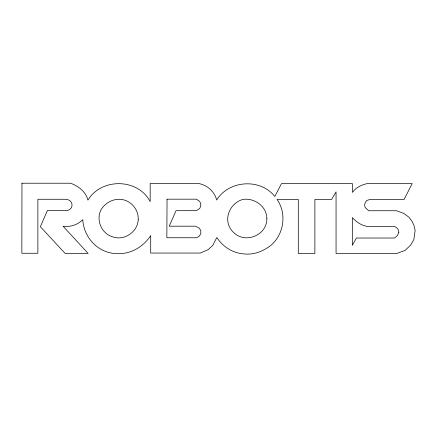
<?xml version="1.0" encoding="UTF-8"?>
<svg xmlns="http://www.w3.org/2000/svg" width="437" height="437" viewBox="0 0 437 437"><rect width="100%" height="100%" fill="white"/><g stroke="black" fill="none" stroke-linecap="round" stroke-linejoin="round"><path stroke-width="0.66" d="M21.959 183.218L21.85 253.263L37.872 253.263L37.872 199.267L66.14 199.267L68.429 199.878L70.395 201.096L71.701 202.943L72.072 205.281L71.482 207.69L69.936 209.257L67.768 210.47L47.404 210.47L40.368 226.732L65.118 253.405L88.137 253.405L63.081 226.24C70.286 227.207 77.677 224.886 82.784 219.647C83.702 237.187 97.588 252.652 115.537 253.547C129.609 254.902 143.139 247.271 150.71 235.576L150.71 253.05L200.332 253.05L208.138 249.636L212.759 245.414L216.839 237.488C222.471 246.364 232.162 252.739 242.682 253.782C253.209 255.366 263.32 251.439 271.448 244.895C284.05 233.691 286.858 213.294 277.058 199.469L298.296 199.469L298.296 253.444L314.886 253.444L314.886 199.469L331.585 199.469L336.058 191.887L336.058 253.444L396.823 253.444L405.033 250.439L410.551 245.19L413.834 239.656L415.15 230.496L413.839 225.011L411.72 220.832L409.114 217.358L403.93 213.458L396.572 210.743L368.648 210.743L365.245 207.602L364.562 205.161L365.185 202.812L366.703 200.501L369.604 199.567L404.017 199.567L412.184 183.589L367.102 183.589C361.475 184.988 355.789 187.369 352.49 192.411L352.49 183.666L281.455 183.666L274.791 196.481C260.392 178.067 228.955 180.137 216.676 200.009C214.567 191.488 206.963 184.775 198.289 183.485L150.164 183.485L150.164 201.626C138.026 178.198 101.406 177.695 87.946 200.108C85.865 191.701 78.36 186.009 70.532 183.218L21.959 183.218M167.038 199.168L166.852 237.755L196.699 237.755L199.245 236.078L200.791 233.79L200.791 230.747L199.414 228.283L195.497 226.186L169.223 226.186L176.029 210.689L195.497 210.689L198.158 209.76L200.075 207.848L200.883 204.68L200.19 202.293L198.769 200.692L196.262 199.168L167.038 199.168M266.86 218.686C267.073 235.368 245.02 244.196 233.511 232.391C222.105 221.772 228.688 203.385 242.939 199.403C254.531 197.71 266.887 206.477 266.86 218.686M138.234 219.582C137.802 231.976 123.933 241.24 112.347 236.761C101.215 233.271 95.747 219.713 101.182 209.421C105.721 202.424 113.669 198.283 122.027 199.496C131.526 201.075 138.72 209.946 138.234 219.582M398.861 232.282L397.299 235.636L394.507 238.023L356.428 238.023L352.32 245.294L352.32 217.648C356.199 221.706 361.038 225.443 366.872 226.328L394.294 226.328L396.725 227.759L398.036 229.234L398.861 232.282"/></g></svg>
